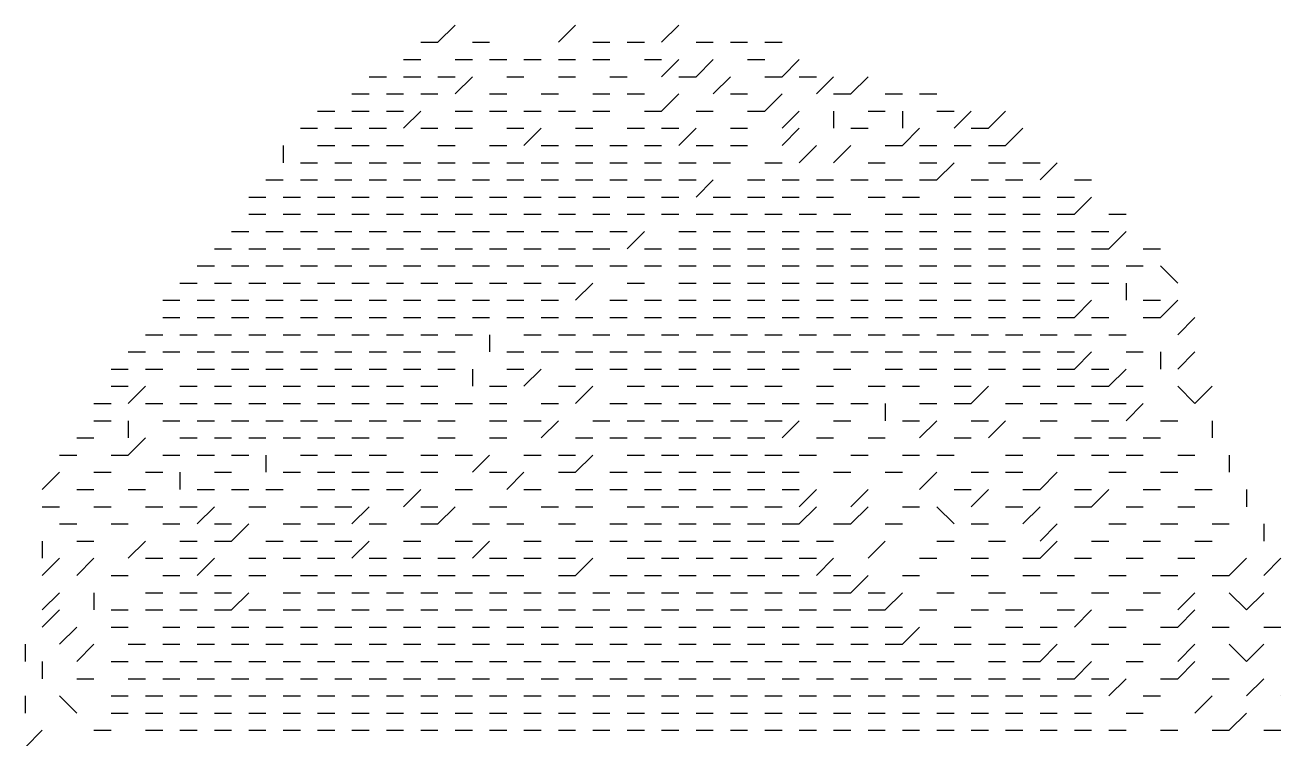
# Model space of a CAD drawing. Header units: metres. Extents: x 66 to 1116, y 3 to 705.
# Drawn here: x 702 to 921, y 529.5 to 654 of the extents above; entities that cross this region are included whole.
import ezdxf

# ---------------------------------------------------------------- set-up
doc = ezdxf.new("R2010")
doc.units = ezdxf.units.M

msp = doc.modelspace()

# ---------------------------------------------------------------- linework, layer by layer
at = {"color": 7}
for p, q in [((777, 654), (774, 651)), ((798, 654), (795, 651)), ((816, 654), (813, 651)), ((771, 651), (774, 651)), ((780, 651), (783, 651)), ((801, 651), (804, 651)), ((807, 651), (810, 651)), ((819, 651), (822, 651)), ((825, 651), (828, 651)), ((831, 651), (834, 651)), ((768, 648), (771, 648)), ((777, 648), (780, 648)), ((783, 648), (786, 648)), ((789, 648), (792, 648)), ((795, 648), (798, 648)), ((801, 648), (804, 648)), ((810, 648), (813, 648)), ((816, 648), (813, 645)), ((822, 648), (819, 645)), ((828, 648), (831, 648)), ((837, 648), (834, 645)), ((762, 645), (765, 645)), ((768, 645), (771, 645)), ((774, 645), (777, 645)), ((780, 645), (777, 642)), ((786, 645), (789, 645)), ((795, 645), (798, 645)), ((804, 645), (807, 645)), ((816, 645), (819, 645)), ((825, 645), (822, 642)), ((831, 645), (834, 645)), ((837, 645), (840, 645)), ((843, 645), (840, 642)), ((849, 645), (846, 642)), ((759, 642), (762, 642)), ((765, 642), (768, 642)), ((771, 642), (774, 642)), ((783, 642), (786, 642)), ((792, 642), (795, 642)), ((801, 642), (804, 642)), ((807, 642), (810, 642)), ((816, 642), (813, 639)), ((825, 642), (828, 642)), ((834, 642), (831, 639)), ((843, 642), (846, 642)), ((852, 642), (855, 642)), ((858, 642), (861, 642)), ((753, 639), (756, 639)), ((759, 639), (762, 639)), ((765, 639), (768, 639)), ((771, 639), (768, 636)), ((777, 639), (780, 639)), ((783, 639), (786, 639)), ((789, 639), (792, 639)), ((795, 639), (798, 639)), ((801, 639), (804, 639)), ((810, 639), (813, 639)), ((819, 639), (822, 639)), ((828, 639), (831, 639)), ((837, 639), (834, 636)), ((843, 639), (843, 636)), ((849, 639), (852, 639)), ((855, 639), (855, 636)), ((861, 639), (864, 639)), ((867, 639), (864, 636)), ((873, 639), (870, 636)), ((750, 636), (753, 636)), ((756, 636), (759, 636)), ((762, 636), (765, 636)), ((771, 636), (774, 636)), ((777, 636), (780, 636)), ((786, 636), (789, 636)), ((792, 636), (789, 633)), ((798, 636), (801, 636)), ((807, 636), (810, 636)), ((813, 636), (816, 636)), ((819, 636), (816, 633)), ((825, 636), (828, 636)), ((837, 636), (834, 633)), ((846, 636), (849, 636)), ((858, 636), (855, 633)), ((867, 636), (870, 636)), ((876, 636), (873, 633)), ((747, 633), (747, 630)), ((753, 633), (756, 633)), ((759, 633), (762, 633)), ((765, 633), (768, 633)), ((774, 633), (777, 633)), ((783, 633), (786, 633)), ((792, 633), (795, 633)), ((798, 633), (801, 633)), ((804, 633), (807, 633)), ((810, 633), (813, 633)), ((819, 633), (822, 633)), ((825, 633), (828, 633)), ((840, 633), (837, 630)), ((846, 633), (843, 630)), ((852, 633), (855, 633)), ((858, 633), (861, 633)), ((864, 633), (867, 633)), ((870, 633), (873, 633)), ((750, 630), (753, 630)), ((756, 630), (759, 630)), ((762, 630), (765, 630)), ((768, 630), (771, 630)), ((774, 630), (777, 630)), ((780, 630), (783, 630)), ((786, 630), (789, 630)), ((792, 630), (795, 630)), ((798, 630), (801, 630)), ((804, 630), (807, 630)), ((810, 630), (813, 630)), ((816, 630), (819, 630)), ((822, 630), (825, 630)), ((831, 630), (834, 630)), ((849, 630), (852, 630)), ((858, 630), (861, 630)), ((864, 630), (861, 627)), ((870, 630), (873, 630)), ((876, 630), (879, 630)), ((882, 630), (879, 627)), ((744, 627), (747, 627)), ((750, 627), (753, 627)), ((756, 627), (759, 627)), ((762, 627), (765, 627)), ((768, 627), (771, 627)), ((774, 627), (777, 627)), ((780, 627), (783, 627)), ((786, 627), (789, 627)), ((792, 627), (795, 627)), ((798, 627), (801, 627)), ((804, 627), (807, 627)), ((810, 627), (813, 627)), ((816, 627), (819, 627)), ((822, 627), (819, 624)), ((828, 627), (831, 627)), ((834, 627), (837, 627)), ((840, 627), (843, 627)), ((846, 627), (849, 627)), ((852, 627), (855, 627)), ((858, 627), (861, 627)), ((867, 627), (870, 627)), ((873, 627), (876, 627)), ((885, 627), (888, 627)), ((741, 624), (744, 624)), ((747, 624), (750, 624)), ((753, 624), (756, 624)), ((759, 624), (762, 624)), ((765, 624), (768, 624)), ((771, 624), (774, 624)), ((777, 624), (780, 624)), ((783, 624), (786, 624)), ((789, 624), (792, 624)), ((795, 624), (798, 624)), ((801, 624), (804, 624)), ((807, 624), (810, 624)), ((813, 624), (816, 624)), ((822, 624), (825, 624)), ((828, 624), (831, 624)), ((834, 624), (837, 624)), ((840, 624), (843, 624)), ((849, 624), (852, 624)), ((855, 624), (858, 624)), ((864, 624), (867, 624)), ((870, 624), (873, 624)), ((876, 624), (879, 624)), ((882, 624), (885, 624)), ((888, 624), (885, 621)), ((741, 621), (744, 621)), ((747, 621), (750, 621)), ((753, 621), (756, 621)), ((759, 621), (762, 621)), ((765, 621), (768, 621)), ((771, 621), (774, 621)), ((777, 621), (780, 621)), ((783, 621), (786, 621)), ((789, 621), (792, 621)), ((795, 621), (798, 621)), ((801, 621), (804, 621)), ((807, 621), (810, 621)), ((813, 621), (816, 621)), ((819, 621), (822, 621)), ((825, 621), (828, 621)), ((831, 621), (834, 621)), ((837, 621), (840, 621)), ((843, 621), (846, 621)), ((852, 621), (855, 621)), ((858, 621), (861, 621)), ((864, 621), (867, 621)), ((870, 621), (873, 621)), ((876, 621), (879, 621)), ((882, 621), (885, 621)), ((891, 621), (894, 621)), ((738, 618), (741, 618)), ((744, 618), (747, 618)), ((750, 618), (753, 618)), ((756, 618), (759, 618)), ((762, 618), (765, 618)), ((768, 618), (771, 618)), ((774, 618), (777, 618)), ((780, 618), (783, 618)), ((786, 618), (789, 618)), ((792, 618), (795, 618)), ((798, 618), (801, 618)), ((804, 618), (807, 618)), ((810, 618), (807, 615)), ((816, 618), (819, 618)), ((822, 618), (825, 618)), ((828, 618), (831, 618)), ((834, 618), (837, 618)), ((840, 618), (843, 618)), ((846, 618), (849, 618)), ((852, 618), (855, 618)), ((858, 618), (861, 618)), ((864, 618), (867, 618)), ((870, 618), (873, 618)), ((876, 618), (879, 618)), ((882, 618), (885, 618)), ((888, 618), (891, 618)), ((894, 618), (891, 615)), ((735, 615), (738, 615)), ((741, 615), (744, 615)), ((747, 615), (750, 615)), ((753, 615), (756, 615)), ((759, 615), (762, 615)), ((765, 615), (768, 615)), ((771, 615), (774, 615)), ((777, 615), (780, 615)), ((783, 615), (786, 615)), ((789, 615), (792, 615)), ((795, 615), (798, 615)), ((801, 615), (804, 615)), ((810, 615), (813, 615)), ((816, 615), (819, 615)), ((822, 615), (825, 615)), ((828, 615), (831, 615)), ((834, 615), (837, 615)), ((840, 615), (843, 615)), ((846, 615), (849, 615)), ((852, 615), (855, 615)), ((858, 615), (861, 615)), ((864, 615), (867, 615)), ((870, 615), (873, 615)), ((876, 615), (879, 615)), ((882, 615), (885, 615)), ((888, 615), (891, 615)), ((897, 615), (900, 615)), ((732, 612), (735, 612)), ((738, 612), (741, 612)), ((744, 612), (747, 612)), ((750, 612), (753, 612)), ((756, 612), (759, 612)), ((762, 612), (765, 612)), ((768, 612), (771, 612)), ((774, 612), (777, 612)), ((780, 612), (783, 612)), ((786, 612), (789, 612)), ((792, 612), (795, 612)), ((798, 612), (801, 612)), ((804, 612), (807, 612)), ((810, 612), (813, 612)), ((816, 612), (819, 612)), ((822, 612), (825, 612)), ((828, 612), (831, 612)), ((834, 612), (837, 612)), ((840, 612), (843, 612)), ((846, 612), (849, 612)), ((852, 612), (855, 612)), ((858, 612), (861, 612)), ((864, 612), (867, 612)), ((870, 612), (873, 612)), ((876, 612), (879, 612)), ((882, 612), (885, 612)), ((888, 612), (891, 612)), ((894, 612), (897, 612)), ((900, 612), (903, 609)), ((729, 609), (732, 609)), ((735, 609), (738, 609)), ((741, 609), (744, 609)), ((747, 609), (750, 609)), ((753, 609), (756, 609)), ((759, 609), (762, 609)), ((765, 609), (768, 609)), ((771, 609), (774, 609)), ((777, 609), (780, 609)), ((783, 609), (786, 609)), ((789, 609), (792, 609)), ((795, 609), (798, 609)), ((801, 609), (798, 606)), ((807, 609), (810, 609)), ((816, 609), (819, 609)), ((822, 609), (825, 609)), ((828, 609), (831, 609)), ((834, 609), (837, 609)), ((840, 609), (843, 609)), ((846, 609), (849, 609)), ((852, 609), (855, 609)), ((858, 609), (861, 609)), ((864, 609), (867, 609)), ((870, 609), (873, 609)), ((876, 609), (879, 609)), ((882, 609), (885, 609)), ((888, 609), (891, 609)), ((894, 609), (894, 606)), ((726, 606), (729, 606)), ((732, 606), (735, 606)), ((738, 606), (741, 606)), ((744, 606), (747, 606)), ((750, 606), (753, 606)), ((756, 606), (759, 606)), ((762, 606), (765, 606)), ((768, 606), (771, 606)), ((774, 606), (777, 606)), ((780, 606), (783, 606)), ((786, 606), (789, 606)), ((792, 606), (795, 606)), ((804, 606), (807, 606)), ((810, 606), (813, 606)), ((816, 606), (819, 606)), ((822, 606), (825, 606)), ((828, 606), (831, 606)), ((834, 606), (837, 606)), ((840, 606), (843, 606)), ((846, 606), (849, 606)), ((852, 606), (855, 606)), ((858, 606), (861, 606)), ((864, 606), (867, 606)), ((870, 606), (873, 606)), ((876, 606), (879, 606)), ((882, 606), (885, 606)), ((888, 606), (885, 603)), ((897, 606), (900, 606)), ((903, 606), (900, 603)), ((726, 603), (729, 603)), ((732, 603), (735, 603)), ((738, 603), (741, 603)), ((744, 603), (747, 603)), ((750, 603), (753, 603)), ((756, 603), (759, 603)), ((762, 603), (765, 603)), ((768, 603), (771, 603)), ((774, 603), (777, 603)), ((780, 603), (783, 603)), ((786, 603), (789, 603)), ((792, 603), (795, 603)), ((798, 603), (801, 603)), ((804, 603), (807, 603)), ((810, 603), (813, 603)), ((816, 603), (819, 603)), ((822, 603), (825, 603)), ((828, 603), (831, 603)), ((834, 603), (837, 603)), ((840, 603), (843, 603)), ((846, 603), (849, 603)), ((852, 603), (855, 603)), ((858, 603), (861, 603)), ((864, 603), (867, 603)), ((870, 603), (873, 603)), ((876, 603), (879, 603)), ((882, 603), (885, 603)), ((888, 603), (891, 603)), ((897, 603), (900, 603)), ((906, 603), (903, 600)), ((723, 600), (726, 600)), ((729, 600), (732, 600)), ((735, 600), (738, 600)), ((741, 600), (744, 600)), ((747, 600), (750, 600)), ((753, 600), (756, 600)), ((759, 600), (762, 600)), ((765, 600), (768, 600)), ((771, 600), (774, 600)), ((777, 600), (780, 600)), ((783, 600), (783, 597)), ((789, 600), (792, 600)), ((795, 600), (798, 600)), ((801, 600), (804, 600)), ((807, 600), (810, 600)), ((813, 600), (816, 600)), ((819, 600), (822, 600)), ((825, 600), (828, 600)), ((831, 600), (834, 600)), ((837, 600), (840, 600)), ((843, 600), (846, 600)), ((849, 600), (852, 600)), ((855, 600), (858, 600)), ((861, 600), (864, 600)), ((867, 600), (870, 600)), ((873, 600), (876, 600)), ((879, 600), (882, 600)), ((885, 600), (888, 600)), ((891, 600), (894, 600)), ((720, 597), (723, 597)), ((726, 597), (729, 597)), ((732, 597), (735, 597)), ((738, 597), (741, 597)), ((744, 597), (747, 597)), ((750, 597), (753, 597)), ((756, 597), (759, 597)), ((762, 597), (765, 597)), ((768, 597), (771, 597)), ((774, 597), (777, 597)), ((786, 597), (789, 597)), ((792, 597), (795, 597)), ((798, 597), (801, 597)), ((804, 597), (807, 597)), ((810, 597), (813, 597)), ((816, 597), (819, 597)), ((822, 597), (825, 597)), ((828, 597), (831, 597)), ((834, 597), (837, 597)), ((840, 597), (843, 597)), ((846, 597), (849, 597)), ((852, 597), (855, 597)), ((858, 597), (861, 597)), ((864, 597), (867, 597)), ((870, 597), (873, 597)), ((876, 597), (879, 597)), ((882, 597), (885, 597)), ((888, 597), (885, 594)), ((894, 597), (897, 597)), ((900, 597), (900, 594)), ((906, 597), (903, 594)), ((717, 594), (720, 594)), ((723, 594), (726, 594)), ((732, 594), (735, 594)), ((738, 594), (741, 594)), ((744, 594), (747, 594)), ((750, 594), (753, 594)), ((756, 594), (759, 594)), ((762, 594), (765, 594)), ((768, 594), (771, 594)), ((774, 594), (777, 594)), ((780, 594), (780, 591)), ((786, 594), (789, 594)), ((792, 594), (789, 591)), ((798, 594), (801, 594)), ((804, 594), (807, 594)), ((810, 594), (813, 594)), ((816, 594), (819, 594)), ((822, 594), (825, 594)), ((828, 594), (831, 594)), ((834, 594), (837, 594)), ((843, 594), (846, 594)), ((852, 594), (855, 594)), ((858, 594), (861, 594)), ((864, 594), (867, 594)), ((870, 594), (873, 594)), ((876, 594), (879, 594)), ((882, 594), (885, 594)), ((888, 594), (891, 594)), ((894, 594), (891, 591)), ((717, 591), (720, 591)), ((723, 591), (720, 588)), ((729, 591), (732, 591)), ((735, 591), (738, 591)), ((741, 591), (744, 591)), ((747, 591), (750, 591)), ((753, 591), (756, 591)), ((759, 591), (762, 591)), ((765, 591), (768, 591)), ((771, 591), (774, 591)), ((783, 591), (786, 591)), ((795, 591), (798, 591)), ((801, 591), (798, 588)), ((807, 591), (810, 591)), ((813, 591), (816, 591)), ((819, 591), (822, 591)), ((825, 591), (828, 591)), ((831, 591), (834, 591)), ((840, 591), (843, 591)), ((849, 591), (852, 591)), ((855, 591), (858, 591)), ((864, 591), (867, 591)), ((870, 591), (867, 588)), ((876, 591), (879, 591)), ((882, 591), (885, 591)), ((888, 591), (891, 591)), ((894, 591), (897, 591)), ((903, 591), (906, 588)), ((909, 591), (906, 588)), ((714, 588), (717, 588)), ((723, 588), (726, 588)), ((729, 588), (732, 588)), ((735, 588), (738, 588)), ((741, 588), (744, 588)), ((747, 588), (750, 588)), ((753, 588), (756, 588)), ((759, 588), (762, 588)), ((765, 588), (768, 588)), ((771, 588), (774, 588)), ((777, 588), (780, 588)), ((783, 588), (786, 588)), ((792, 588), (795, 588)), ((804, 588), (807, 588)), ((810, 588), (813, 588)), ((816, 588), (819, 588)), ((822, 588), (825, 588)), ((828, 588), (831, 588)), ((834, 588), (837, 588)), ((840, 588), (843, 588)), ((846, 588), (849, 588)), ((852, 588), (852, 585)), ((858, 588), (861, 588)), ((864, 588), (867, 588)), ((873, 588), (876, 588)), ((879, 588), (882, 588)), ((885, 588), (888, 588)), ((891, 588), (894, 588)), ((897, 588), (894, 585)), ((714, 585), (717, 585)), ((720, 585), (720, 582)), ((726, 585), (729, 585)), ((732, 585), (735, 585)), ((738, 585), (741, 585)), ((744, 585), (747, 585)), ((750, 585), (753, 585)), ((756, 585), (759, 585)), ((762, 585), (765, 585)), ((768, 585), (771, 585)), ((774, 585), (777, 585)), ((783, 585), (786, 585)), ((789, 585), (792, 585)), ((795, 585), (792, 582)), ((801, 585), (804, 585)), ((807, 585), (810, 585)), ((813, 585), (816, 585)), ((819, 585), (822, 585)), ((825, 585), (828, 585)), ((831, 585), (834, 585)), ((837, 585), (834, 582)), ((843, 585), (846, 585)), ((855, 585), (858, 585)), ((861, 585), (858, 582)), ((867, 585), (870, 585)), ((873, 585), (870, 582)), ((879, 585), (882, 585)), ((888, 585), (891, 585)), ((900, 585), (903, 585)), ((909, 585), (909, 582)), ((711, 582), (714, 582)), ((723, 582), (720, 579)), ((729, 582), (732, 582)), ((735, 582), (738, 582)), ((741, 582), (744, 582)), ((747, 582), (750, 582)), ((753, 582), (756, 582)), ((759, 582), (762, 582)), ((765, 582), (768, 582)), ((774, 582), (777, 582)), ((783, 582), (786, 582)), ((798, 582), (801, 582)), ((804, 582), (807, 582)), ((810, 582), (813, 582)), ((816, 582), (819, 582)), ((822, 582), (825, 582)), ((828, 582), (831, 582)), ((840, 582), (843, 582)), ((849, 582), (852, 582)), ((864, 582), (867, 582)), ((876, 582), (879, 582)), ((885, 582), (888, 582)), ((891, 582), (894, 582)), ((897, 582), (900, 582)), ((708, 579), (711, 579)), ((717, 579), (720, 579)), ((726, 579), (729, 579)), ((732, 579), (735, 579)), ((738, 579), (741, 579)), ((744, 579), (744, 576)), ((750, 579), (753, 579)), ((756, 579), (759, 579)), ((762, 579), (765, 579)), ((771, 579), (774, 579)), ((777, 579), (780, 579)), ((783, 579), (780, 576)), ((789, 579), (792, 579)), ((795, 579), (798, 579)), ((801, 579), (798, 576)), ((807, 579), (810, 579)), ((813, 579), (816, 579)), ((819, 579), (822, 579)), ((825, 579), (828, 579)), ((831, 579), (834, 579)), ((837, 579), (840, 579)), ((846, 579), (849, 579)), ((855, 579), (858, 579)), ((861, 579), (864, 579)), ((873, 579), (876, 579)), ((882, 579), (885, 579)), ((888, 579), (891, 579)), ((894, 579), (897, 579)), ((903, 579), (906, 579)), ((912, 579), (912, 576)), ((708, 576), (705, 573)), ((714, 576), (717, 576)), ((723, 576), (726, 576)), ((729, 576), (729, 573)), ((735, 576), (738, 576)), ((747, 576), (750, 576)), ((753, 576), (756, 576)), ((759, 576), (762, 576)), ((765, 576), (768, 576)), ((771, 576), (774, 576)), ((783, 576), (786, 576)), ((789, 576), (786, 573)), ((795, 576), (798, 576)), ((804, 576), (807, 576)), ((810, 576), (813, 576)), ((816, 576), (819, 576)), ((822, 576), (825, 576)), ((828, 576), (831, 576)), ((834, 576), (837, 576)), ((843, 576), (846, 576)), ((852, 576), (855, 576)), ((861, 576), (858, 573)), ((867, 576), (870, 576)), ((873, 576), (876, 576)), ((882, 576), (879, 573)), ((891, 576), (894, 576)), ((900, 576), (903, 576)), ((711, 573), (714, 573)), ((720, 573), (723, 573)), ((732, 573), (735, 573)), ((738, 573), (741, 573)), ((744, 573), (747, 573)), ((753, 573), (756, 573)), ((759, 573), (762, 573)), ((765, 573), (768, 573)), ((771, 573), (768, 570)), ((777, 573), (780, 573)), ((789, 573), (792, 573)), ((798, 573), (801, 573)), ((804, 573), (807, 573)), ((810, 573), (813, 573)), ((816, 573), (819, 573)), ((822, 573), (825, 573)), ((828, 573), (831, 573)), ((834, 573), (837, 573)), ((840, 573), (837, 570)), ((849, 573), (846, 570)), ((864, 573), (867, 573)), ((870, 573), (867, 570)), ((876, 573), (879, 573)), ((885, 573), (888, 573)), ((891, 573), (888, 570)), ((897, 573), (900, 573)), ((906, 573), (909, 573)), ((915, 573), (915, 570)), ((705, 570), (708, 570)), ((714, 570), (717, 570)), ((723, 570), (726, 570)), ((729, 570), (732, 570)), ((735, 570), (732, 567)), ((741, 570), (744, 570)), ((750, 570), (753, 570)), ((756, 570), (759, 570)), ((762, 570), (759, 567)), ((771, 570), (774, 570)), ((777, 570), (774, 567)), ((783, 570), (786, 570)), ((792, 570), (795, 570)), ((798, 570), (801, 570)), ((807, 570), (810, 570)), ((813, 570), (816, 570)), ((819, 570), (822, 570)), ((825, 570), (828, 570)), ((831, 570), (834, 570)), ((840, 570), (837, 567)), ((849, 570), (846, 567)), ((855, 570), (858, 570)), ((861, 570), (864, 567)), ((873, 570), (876, 570)), ((879, 570), (876, 567)), ((885, 570), (888, 570)), ((894, 570), (897, 570)), ((903, 570), (906, 570)), ((708, 567), (711, 567)), ((717, 567), (720, 567)), ((726, 567), (729, 567)), ((735, 567), (738, 567)), ((741, 567), (738, 564)), ((747, 567), (750, 567)), ((753, 567), (756, 567)), ((762, 567), (765, 567)), ((771, 567), (774, 567)), ((780, 567), (783, 567)), ((786, 567), (789, 567)), ((795, 567), (798, 567)), ((804, 567), (807, 567)), ((810, 567), (813, 567)), ((816, 567), (819, 567)), ((822, 567), (825, 567)), ((828, 567), (831, 567)), ((834, 567), (837, 567)), ((843, 567), (846, 567)), ((852, 567), (855, 567)), ((867, 567), (870, 567)), ((882, 567), (879, 564)), ((891, 567), (894, 567)), ((900, 567), (903, 567)), ((909, 567), (912, 567)), ((918, 567), (918, 564)), ((705, 564), (705, 561)), ((711, 564), (714, 564)), ((723, 564), (720, 561)), ((729, 564), (732, 564)), ((735, 564), (738, 564)), ((744, 564), (747, 564)), ((750, 564), (753, 564)), ((756, 564), (759, 564)), ((762, 564), (759, 561)), ((768, 564), (771, 564)), ((777, 564), (780, 564)), ((783, 564), (780, 561)), ((789, 564), (792, 564)), ((798, 564), (801, 564)), ((804, 564), (807, 564)), ((810, 564), (813, 564)), ((816, 564), (819, 564)), ((822, 564), (825, 564)), ((828, 564), (831, 564)), ((834, 564), (837, 564)), ((840, 564), (843, 564)), ((852, 564), (849, 561)), ((861, 564), (864, 564)), ((870, 564), (873, 564)), ((882, 564), (879, 561)), ((888, 564), (891, 564)), ((897, 564), (900, 564)), ((906, 564), (909, 564)), ((708, 561), (705, 558)), ((714, 561), (711, 558)), ((723, 561), (726, 561)), ((729, 561), (732, 561)), ((735, 561), (732, 558)), ((741, 561), (744, 561)), ((747, 561), (750, 561)), ((753, 561), (756, 561)), ((762, 561), (765, 561)), ((768, 561), (771, 561)), ((774, 561), (777, 561)), ((783, 561), (786, 561)), ((789, 561), (792, 561)), ((795, 561), (798, 561)), ((801, 561), (798, 558)), ((807, 561), (810, 561)), ((813, 561), (816, 561)), ((819, 561), (822, 561)), ((825, 561), (828, 561)), ((831, 561), (834, 561)), ((837, 561), (840, 561)), ((843, 561), (840, 558)), ((858, 561), (861, 561)), ((867, 561), (870, 561)), ((876, 561), (879, 561)), ((885, 561), (888, 561)), ((894, 561), (897, 561)), ((903, 561), (906, 561)), ((915, 561), (912, 558)), ((921, 561), (918, 558)), ((717, 558), (720, 558)), ((726, 558), (729, 558)), ((735, 558), (738, 558)), ((741, 558), (744, 558)), ((750, 558), (753, 558)), ((756, 558), (759, 558)), ((762, 558), (765, 558)), ((768, 558), (771, 558)), ((774, 558), (777, 558)), ((780, 558), (783, 558)), ((786, 558), (789, 558)), ((795, 558), (798, 558)), ((804, 558), (807, 558)), ((810, 558), (813, 558)), ((816, 558), (819, 558)), ((822, 558), (825, 558)), ((828, 558), (831, 558)), ((834, 558), (837, 558)), ((843, 558), (846, 558)), ((849, 558), (846, 555)), ((855, 558), (858, 558)), ((867, 558), (870, 558)), ((876, 558), (879, 558)), ((882, 558), (885, 558)), ((891, 558), (894, 558)), ((900, 558), (903, 558)), ((909, 558), (912, 558)), ((708, 555), (705, 552)), ((714, 555), (714, 552)), ((723, 555), (726, 555)), ((729, 555), (732, 555)), ((735, 555), (738, 555)), ((741, 555), (738, 552)), ((747, 555), (750, 555)), ((753, 555), (756, 555)), ((759, 555), (762, 555)), ((765, 555), (768, 555)), ((771, 555), (774, 555)), ((777, 555), (780, 555)), ((783, 555), (786, 555)), ((789, 555), (792, 555)), ((795, 555), (798, 555)), ((801, 555), (804, 555)), ((807, 555), (810, 555)), ((813, 555), (816, 555)), ((819, 555), (822, 555)), ((825, 555), (828, 555)), ((831, 555), (834, 555)), ((837, 555), (840, 555)), ((843, 555), (846, 555)), ((849, 555), (852, 555)), ((855, 555), (852, 552)), ((861, 555), (864, 555)), ((870, 555), (873, 555)), ((879, 555), (882, 555)), ((888, 555), (891, 555)), ((897, 555), (900, 555)), ((906, 555), (903, 552)), ((912, 555), (915, 552)), ((918, 555), (915, 552)), ((708, 552), (705, 549)), ((717, 552), (720, 552)), ((723, 552), (726, 552)), ((729, 552), (732, 552)), ((735, 552), (738, 552)), ((741, 552), (744, 552)), ((747, 552), (750, 552)), ((753, 552), (756, 552)), ((759, 552), (762, 552)), ((765, 552), (768, 552)), ((771, 552), (774, 552)), ((777, 552), (780, 552)), ((783, 552), (786, 552)), ((789, 552), (792, 552)), ((795, 552), (798, 552)), ((801, 552), (804, 552)), ((807, 552), (810, 552)), ((813, 552), (816, 552)), ((819, 552), (822, 552)), ((825, 552), (828, 552)), ((831, 552), (834, 552)), ((837, 552), (840, 552)), ((843, 552), (846, 552)), ((849, 552), (852, 552)), ((858, 552), (861, 552)), ((867, 552), (870, 552)), ((873, 552), (876, 552)), ((882, 552), (885, 552)), ((888, 552), (885, 549)), ((894, 552), (897, 552)), ((906, 552), (903, 549)), ((711, 549), (708, 546)), ((717, 549), (720, 549)), ((726, 549), (729, 549)), ((732, 549), (735, 549)), ((738, 549), (741, 549)), ((744, 549), (747, 549)), ((750, 549), (753, 549)), ((756, 549), (759, 549)), ((762, 549), (765, 549)), ((768, 549), (771, 549)), ((774, 549), (777, 549)), ((780, 549), (783, 549)), ((786, 549), (789, 549)), ((792, 549), (795, 549)), ((798, 549), (801, 549)), ((804, 549), (807, 549)), ((810, 549), (813, 549)), ((816, 549), (819, 549)), ((822, 549), (825, 549)), ((828, 549), (831, 549)), ((834, 549), (837, 549)), ((840, 549), (843, 549)), ((846, 549), (849, 549)), ((852, 549), (855, 549)), ((858, 549), (855, 546)), ((864, 549), (867, 549)), ((873, 549), (876, 549)), ((879, 549), (882, 549)), ((891, 549), (894, 549)), ((900, 549), (903, 549)), ((909, 549), (912, 549)), ((918, 549), (921, 549)), ((702, 546), (702, 543)), ((714, 546), (711, 543)), ((720, 546), (723, 546)), ((726, 546), (729, 546)), ((732, 546), (735, 546)), ((738, 546), (741, 546)), ((744, 546), (747, 546)), ((750, 546), (753, 546)), ((756, 546), (759, 546)), ((762, 546), (765, 546)), ((768, 546), (771, 546)), ((774, 546), (777, 546)), ((780, 546), (783, 546)), ((786, 546), (789, 546)), ((792, 546), (795, 546)), ((798, 546), (801, 546)), ((804, 546), (807, 546)), ((810, 546), (813, 546)), ((816, 546), (819, 546)), ((822, 546), (825, 546)), ((828, 546), (831, 546)), ((834, 546), (837, 546)), ((840, 546), (843, 546)), ((846, 546), (849, 546)), ((852, 546), (855, 546)), ((858, 546), (861, 546)), ((864, 546), (867, 546)), ((870, 546), (873, 546)), ((876, 546), (879, 546)), ((882, 546), (879, 543)), ((888, 546), (891, 546)), ((897, 546), (900, 546)), ((906, 546), (903, 543)), ((912, 546), (915, 543)), ((918, 546), (915, 543)), ((705, 543), (705, 540)), ((717, 543), (720, 543)), ((723, 543), (726, 543)), ((729, 543), (732, 543)), ((735, 543), (738, 543)), ((741, 543), (744, 543)), ((747, 543), (750, 543)), ((753, 543), (756, 543)), ((759, 543), (762, 543)), ((765, 543), (768, 543)), ((771, 543), (774, 543)), ((777, 543), (780, 543)), ((783, 543), (786, 543)), ((789, 543), (792, 543)), ((795, 543), (798, 543)), ((801, 543), (804, 543)), ((807, 543), (810, 543)), ((813, 543), (816, 543)), ((819, 543), (822, 543)), ((825, 543), (828, 543)), ((831, 543), (834, 543)), ((837, 543), (840, 543)), ((843, 543), (846, 543)), ((849, 543), (852, 543)), ((855, 543), (858, 543)), ((861, 543), (864, 543)), ((870, 543), (873, 543)), ((876, 543), (879, 543)), ((882, 543), (885, 543)), ((888, 543), (885, 540)), ((894, 543), (897, 543)), ((906, 543), (903, 540)), ((711, 540), (714, 540)), ((720, 540), (723, 540)), ((726, 540), (729, 540)), ((732, 540), (735, 540)), ((738, 540), (741, 540)), ((744, 540), (747, 540)), ((750, 540), (753, 540)), ((756, 540), (759, 540)), ((762, 540), (765, 540)), ((768, 540), (771, 540)), ((774, 540), (777, 540)), ((780, 540), (783, 540)), ((786, 540), (789, 540)), ((792, 540), (795, 540)), ((798, 540), (801, 540)), ((804, 540), (807, 540)), ((810, 540), (813, 540)), ((816, 540), (819, 540)), ((822, 540), (825, 540)), ((828, 540), (831, 540)), ((834, 540), (837, 540)), ((840, 540), (843, 540)), ((846, 540), (849, 540)), ((852, 540), (855, 540)), ((858, 540), (861, 540)), ((864, 540), (867, 540)), ((870, 540), (873, 540)), ((876, 540), (879, 540)), ((882, 540), (885, 540)), ((888, 540), (891, 540)), ((894, 540), (891, 537)), ((900, 540), (903, 540)), ((909, 540), (912, 540)), ((918, 540), (915, 537)), ((702, 537), (702, 534)), ((708, 537), (711, 534)), ((717, 537), (720, 537)), ((723, 537), (726, 537)), ((729, 537), (732, 537)), ((735, 537), (738, 537)), ((741, 537), (744, 537)), ((747, 537), (750, 537)), ((753, 537), (756, 537)), ((759, 537), (762, 537)), ((765, 537), (768, 537)), ((771, 537), (774, 537)), ((777, 537), (780, 537)), ((783, 537), (786, 537)), ((789, 537), (792, 537)), ((795, 537), (798, 537)), ((801, 537), (804, 537)), ((807, 537), (810, 537)), ((813, 537), (816, 537)), ((819, 537), (822, 537)), ((825, 537), (828, 537)), ((831, 537), (834, 537)), ((837, 537), (840, 537)), ((843, 537), (846, 537)), ((849, 537), (852, 537)), ((855, 537), (858, 537)), ((861, 537), (864, 537)), ((867, 537), (870, 537)), ((873, 537), (876, 537)), ((879, 537), (882, 537)), ((885, 537), (888, 537)), ((897, 537), (900, 537)), ((909, 537), (906, 534)), ((921, 537), (921, 537)), ((717, 534), (720, 534)), ((723, 534), (726, 534)), ((729, 534), (732, 534)), ((735, 534), (738, 534)), ((741, 534), (744, 534)), ((747, 534), (750, 534)), ((753, 534), (756, 534)), ((759, 534), (762, 534)), ((765, 534), (768, 534)), ((771, 534), (774, 534)), ((777, 534), (780, 534)), ((783, 534), (786, 534)), ((789, 534), (792, 534)), ((795, 534), (798, 534)), ((801, 534), (804, 534)), ((807, 534), (810, 534)), ((813, 534), (816, 534)), ((819, 534), (822, 534)), ((825, 534), (828, 534)), ((831, 534), (834, 534)), ((837, 534), (840, 534)), ((843, 534), (846, 534)), ((849, 534), (852, 534)), ((855, 534), (858, 534)), ((861, 534), (864, 534)), ((867, 534), (870, 534)), ((873, 534), (876, 534)), ((879, 534), (882, 534)), ((885, 534), (888, 534)), ((894, 534), (897, 534)), ((915, 534), (912, 531)), ((705, 531), (702, 528)), ((714, 531), (717, 531)), ((723, 531), (726, 531)), ((729, 531), (732, 531)), ((735, 531), (738, 531)), ((741, 531), (744, 531)), ((747, 531), (750, 531)), ((753, 531), (756, 531)), ((759, 531), (762, 531)), ((765, 531), (768, 531)), ((771, 531), (774, 531)), ((777, 531), (780, 531)), ((783, 531), (786, 531)), ((789, 531), (792, 531)), ((795, 531), (798, 531)), ((801, 531), (804, 531)), ((807, 531), (810, 531)), ((813, 531), (816, 531)), ((819, 531), (822, 531)), ((825, 531), (828, 531)), ((831, 531), (834, 531)), ((837, 531), (840, 531)), ((843, 531), (846, 531)), ((849, 531), (852, 531)), ((855, 531), (858, 531)), ((861, 531), (864, 531)), ((867, 531), (870, 531)), ((873, 531), (876, 531)), ((879, 531), (882, 531)), ((885, 531), (888, 531)), ((891, 531), (894, 531)), ((900, 531), (903, 531)), ((909, 531), (912, 531)), ((918, 531), (921, 531))]:
    msp.add_line(p, q, dxfattribs=at)

doc.saveas('drawing.dxf')
